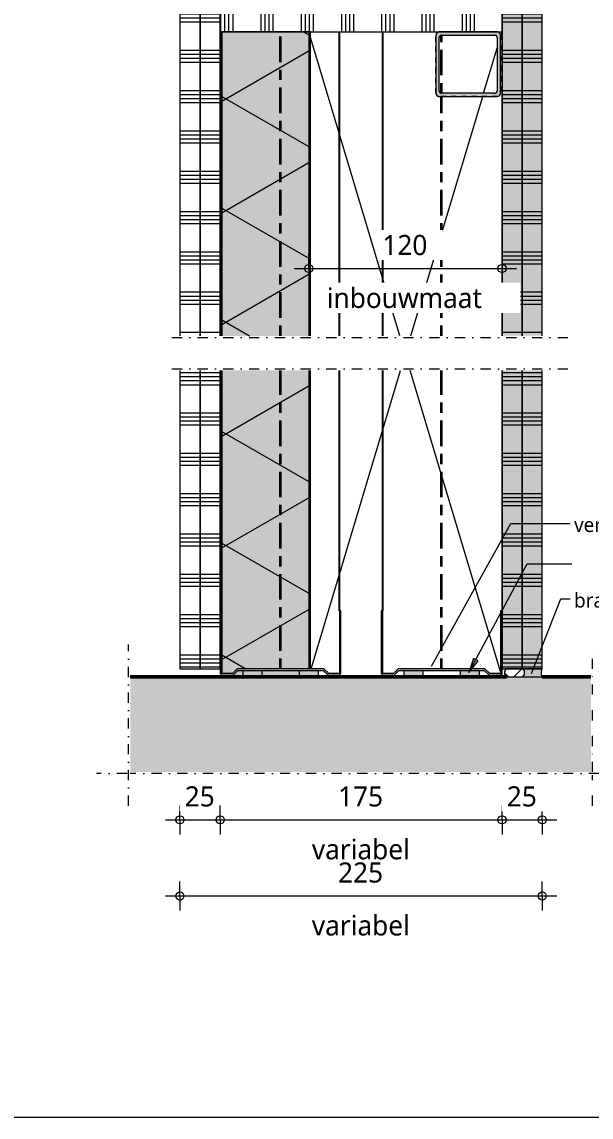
# Model space of a CAD drawing. Header units: millimetres. Extents: x -617 to 12931, y -7813 to -1363.
# Drawn here: x -6 to 348, y -6278 to -5599 of the extents above; entities that cross this region are included whole.
import ezdxf

# ---------------------------------------------------------------- set-up
doc = ezdxf.new("R2010")
doc.units = ezdxf.units.MM
for name, pattern in [('Center', [31.75, 6.35, -4.7625, 15.875, -4.7625]), ('Dash', [6.35, 3.175, -3.175]), ('Dash dot', [15.875, 6.35, -4.7625, 0, -4.7625])]:
    doc.linetypes.add(name, pattern=pattern)
for name, color, linetype, lineweight in [('A-ANNO-DIMS', 211, 'Continuous', 13), ('A-ANNO-DIMS-5', 211, 'Continuous', 13), ('A-ANNO-IDEN', 131, 'Continuous', 18), ('A-DETL', 90, 'Continuous', 13), ('A-DETL-CNTR', 5, 'Center', 35), ('A-DETL-GENF', 92, 'Continuous', 18), ('A-DETL-GENF-HDLN', 1, 'Dash', 18), ('A-DETL-MBND', 5, 'Continuous', 25), ('G-ANNO-TEXT', 231, 'Continuous', 13)]:
    doc.layers.add(name, color=color, linetype=linetype, lineweight=lineweight)
doc.styles.add('Segoe UI_2', font='segoeui.ttf', dxfattribs={"height": 9})
doc.styles.add('Segoe UI_3', font='segoeui.ttf', dxfattribs={"height": 12.5})
doc.dimstyles.new('2_5_mm', dxfattribs={"dimscale": 304.8, "dimtxt": 13.092049, "dimasz": 0.016404, "dimexe": 0.029528, "dimexo": 0.0625, "dimgap": 0.014764, "dimtad": 1, "dimdec": 0, "dimzin": 0, "dimdsep": 46, "dimtxsty": 'Segoe UI_3', "dimblk1": 'DOTBLANK', "dimblk2": 'DOTBLANK', "dimsah": 1, "dimcen": 0.09, "dimdle": 0.029528, "dimazin": 0, "dimtfac": 1, "dimtdec": 4, "dimtix": 1, "dimtmove": 0, "dimatfit": 3, "dimfxl": 0.029528, "dimfxlon": 1, "dimtvp": 1, "dimtfill": 1, "dimtolj": 1, "dimtzin": 0, "dimarcsym": 2})

# ---------------------------------------------------------------- blocks, each defined once
blk = doc.blocks.new('42 isolatie - Type 1-V1-22_1 Principedetails metalstud')
at = {"layer": 'A-DETL-GENF'}
h = blk.add_hatch(color=256, dxfattribs=at)
h.paths.add_polyline_path([(400.28, 48.8), (396.28, 48.8), (396.28, 25.8), (400.28, 25.8), (400.28, 28.84)])
h.paths.add_polyline_path([(400.28, 7.39), (400.28, 13.8), (396.28, 13.8), (396.28, 10.8), (399.28, 7.8), (399.28, 0.8), (400.28, 0.8)])
h.paths.add_polyline_path([(398.28, 0.8), (398.28, 7.39), (395.28, 10.39), (395.28, 55.8), (210.25, 55.8), (210.25, 0.8), (396.28, 0.8)])
h.paths.add_polyline_path([(188.77, 48.8), (188.77, 55.8), (0.28, 55.8), (0.28, 0.8), (188.77, 0.8), (188.77, 28.84)])
at = {"layer": 'A-DETL-GENF', "lineweight": 13}
h = blk.add_hatch(dxfattribs=at)
h.set_pattern_fill('FP_1', color=256, style=0, pattern_type=2)
h.set_pattern_definition([(60, (0, 60.8), (-51.9615, 30), []), (120, (0, 60.8), (-51.9615, -30), [])])
h.paths.add_polyline_path([(400.28, 48.8), (396.28, 48.8), (396.28, 25.8), (400.28, 25.8), (400.28, 28.84)])
h.paths.add_polyline_path([(400.28, 13.8), (396.28, 13.8), (396.28, 10.8), (399.28, 7.8), (399.28, 0.8), (400.28, 0.8), (400.28, 10.8)])
h.paths.add_polyline_path([(398.28, 0.8), (398.28, 7.39), (395.28, 10.39), (395.28, 55.8), (210.25, 55.8), (210.25, 0.8), (396.28, 0.8)])
h.paths.add_polyline_path([(188.77, 48.8), (188.77, 55.8), (0.28, 55.8), (0.28, 0.8), (188.77, 0.8), (188.77, 28.84)])
at = {"layer": 'A-DETL-GENF'}
for p, q in [((188.77, 55.8), (0.28, 55.8)), ((0.28, 55.8), (0.28, 0.8)), ((188.77, 55.8), (0.28, 55.8)), ((395.28, 55.8), (210.25, 55.8)), ((395.28, 55.8), (210.25, 55.8)), ((0.28, 0.8), (188.77, 0.8)), ((0.28, 0.8), (188.77, 0.8)), ((210.25, 0.8), (359.28, 0.8)), ((210.25, 0.8), (359.28, 0.8)), ((359.28, 0.8), (398.28, 0.8)), ((399.28, 0.8), (400.28, 0.8)), ((399.28, 0.8), (400.28, 0.8))]:
    blk.add_line(p, q, dxfattribs=at)
blk = doc.blocks.new('40  gipsplaat - vochtbestendig D12_5-V396-22_1 Principedetails metalstud')
at = {"layer": 'A-DETL-GENF'}
h = blk.add_hatch(color=256, dxfattribs=at)
h.paths.add_polyline_path([(858.86, 12.5), (673.83, 12.5), (673.83, 0), (858.86, 0), (858.86, 2.7)])
h.paths.add_polyline_path([(652.34, 12.5), (194.86, 12.5), (194.86, 0), (652.34, 0)])
h.paths.add_polyline_path([(173.37, 12.5), (0, 12.5), (0, 0), (173.37, 0)])
at = {"layer": 'A-DETL-GENF', "lineweight": 13}
h = blk.add_hatch(dxfattribs=at)
h.set_pattern_fill('FP_494', color=256, style=0, pattern_type=2)
h.set_pattern_definition([(90, (-5151.173, -292.276), (-25, 1e-15), []), (90, (-5153.673, -292.276), (-25, 1e-15), []), (90, (-5156.173, -292.276), (-25, 1e-15), []), (90, (-5158.673, -292.276), (-25, 1e-15), [])])
h.paths.add_polyline_path([(858.86, 2.7), (858.86, 12.5), (673.83, 12.5), (673.83, 0), (858.86, 0), (858.86, 1.79)])
h.paths.add_polyline_path([(652.34, 12.5), (194.86, 12.5), (194.86, 0), (652.34, 0)])
h.paths.add_polyline_path([(173.37, 12.5), (0, 12.5), (0, 0), (173.37, 0)])
at = {"layer": 'A-DETL-GENF'}
for p, q in [((652.34, 12.5), (194.86, 12.5)), ((858.86, 12.5), (673.83, 12.5)), ((858.86, 2.7), (858.86, 12.5)), ((858.86, 2.7), (858.86, 12.5)), ((451.36, 0), (463.86, 0)), ((463.86, 0), (652.34, 0)), ((463.86, 0), (652.34, 0)), ((673.83, 0), (822.86, 0)), ((673.83, 0), (822.86, 0)), ((822.86, 0), (858.86, 0)), ((858.86, 0), (858.86, 2.7)), ((858.86, 0), (858.86, 2.7))]:
    blk.add_line(p, q, dxfattribs=at)
blk = doc.blocks.new('40  gipsplaat - vochtbestendig D12_5-V397-22_1 Principedetails metalstud')
at = {"layer": 'A-DETL-GENF'}
h = blk.add_hatch(color=256, dxfattribs=at)
h.paths.add_polyline_path([(858.86, 0.88), (858.86, 12.5), (673.83, 12.5), (673.83, 0), (858.86, 0), (858.86, 0.35)])
h.paths.add_polyline_path([(652.34, 12.5), (194.86, 12.5), (194.86, 0), (652.34, 0)])
h.paths.add_polyline_path([(173.37, 1.44), (173.37, 12.5), (0, 12.5), (0, 0), (173.37, 0), (173.37, 0.37)])
at = {"layer": 'A-DETL-GENF', "lineweight": 13}
h = blk.add_hatch(dxfattribs=at)
h.set_pattern_fill('FP_495', color=256, style=0, pattern_type=2)
h.set_pattern_definition([(90, (-5151.173, -304.776), (-25, 1e-15), []), (90, (-5153.673, -304.776), (-25, 1e-15), []), (90, (-5156.173, -304.776), (-25, 1e-15), []), (90, (-5158.673, -304.776), (-25, 1e-15), [])])
h.paths.add_polyline_path([(858.86, 0.88), (858.86, 12.5), (673.83, 12.5), (673.83, 0), (858.86, 0), (858.86, 0.35)])
h.paths.add_polyline_path([(652.34, 12.5), (194.86, 12.5), (194.86, 0), (652.34, 0)])
h.paths.add_polyline_path([(173.37, 1.44), (173.37, 12.5), (0, 12.5), (0, 0), (173.37, 0), (173.37, 0.37)])
at = {"layer": 'A-DETL-GENF'}
for p, q in [((652.34, 12.5), (194.86, 12.5)), ((652.34, 12.5), (194.86, 12.5)), ((858.86, 12.5), (673.83, 12.5)), ((858.86, 12.5), (673.83, 12.5)), ((858.86, 0), (858.86, 12.5)), ((194.86, 0), (652.34, 0)), ((194.86, 0), (652.34, 0)), ((673.83, 0), (858.86, 0)), ((673.83, 0), (858.86, 0))]:
    blk.add_line(p, q, dxfattribs=at)
blk = doc.blocks.new('40  gipsplaat - D12_5-V398-22_1 Principedetails metalstud')
at = {"layer": 'A-DETL-GENF', "lineweight": 13}
h = blk.add_hatch(dxfattribs=at)
h.set_pattern_fill('FP_496', color=256, style=0, pattern_type=2)
h.set_pattern_definition([(90, (-5151.173, -92.276), (-25, 1e-15), []), (90, (-5153.673, -92.276), (-25, 1e-15), []), (90, (-5156.173, -92.276), (-25, 1e-15), []), (90, (-5158.673, -92.276), (-25, 1e-15), [])])
h.paths.add_polyline_path([(858.86, 12.5), (673.83, 12.5), (673.83, 0), (858.86, 0)])
h.paths.add_polyline_path([(652.34, 12.5), (194.86, 12.5), (194.86, 0), (652.34, 0)])
h.paths.add_polyline_path([(173.37, 11.08), (173.37, 12.5), (0, 12.5), (0, 0), (173.37, 0), (173.37, 0.89)])
at = {"layer": 'A-DETL-GENF'}
for p, q in [((652.34, 12.5), (194.86, 12.5)), ((858.86, 12.5), (673.83, 12.5)), ((858.86, 0), (858.86, 12.5)), ((858.86, 0), (858.86, 12.5)), ((194.86, 0), (652.34, 0)), ((194.86, 0), (652.34, 0)), ((673.83, 0), (858.86, 0)), ((673.83, 0), (858.86, 0))]:
    blk.add_line(p, q, dxfattribs=at)
blk = doc.blocks.new('40  gipsplaat - D12_5-V399-22_1 Principedetails metalstud')
at = {"layer": 'A-DETL-GENF', "lineweight": 13}
h = blk.add_hatch(dxfattribs=at)
h.set_pattern_fill('FP_497', color=256, style=0, pattern_type=2)
h.set_pattern_definition([(90, (-5151.173, -104.776), (-25, 1e-15), []), (90, (-5153.673, -104.776), (-25, 1e-15), []), (90, (-5156.173, -104.776), (-25, 1e-15), []), (90, (-5158.673, -104.776), (-25, 1e-15), [])])
h.paths.add_polyline_path([(858.86, 12.5), (673.83, 12.5), (673.83, 0), (858.86, 0)])
h.paths.add_polyline_path([(652.34, 12.5), (194.86, 12.5), (194.86, 0), (652.34, 0)])
h.paths.add_polyline_path([(173.37, 12.5), (0, 12.5), (0, 0), (173.37, 0)])
at = {"layer": 'A-DETL-GENF'}
for p, q in [((463.86, 12.5), (451.36, 12.5)), ((652.34, 12.5), (463.86, 12.5)), ((652.34, 12.5), (463.86, 12.5)), ((822.86, 12.5), (673.83, 12.5)), ((822.86, 12.5), (673.83, 12.5)), ((858.86, 12.5), (822.86, 12.5)), ((858.86, 0), (858.86, 12.5)), ((858.86, 0), (858.86, 12.5)), ((194.86, 0), (652.34, 0)), ((194.86, 0), (652.34, 0)), ((673.83, 0), (858.86, 0)), ((673.83, 0), (858.86, 0))]:
    blk.add_line(p, q, dxfattribs=at)
blk = doc.blocks.new('20 klos p - Achterliggend-4383763-22_1 Principedetails metalstud')
at = {"layer": 'A-DETL-GENF'}
for p, q in [((190.03, 120), (5, 120)), ((5, 118.5), (190.03, 62.99)), ((400, 120), (211.51, 120)), ((211.51, 63.45), (400, 120)), ((3.33, 1), (190.03, 57.01)), ((211.51, 56.55), (360, 12)), ((362, 11.4), (390, 3)), ((0, 0), (1.54, 0.46)), ((0, 0), (2, 0)), ((41, 0), (190.03, 0)), ((211.51, 0), (400, 0)), ((396.67, 1), (400, 0))]:
    blk.add_line(p, q, dxfattribs=at)
blk = doc.blocks.new('40  gipsplaat - D12_5-V405-22_1 Principedetails metalstud')
at = {"layer": 'A-DETL-GENF', "lineweight": 13}
h = blk.add_hatch(dxfattribs=at)
h.set_pattern_fill('FP_503', color=256, style=0, pattern_type=2)
h.set_pattern_definition([(270, (282.276, -5592.53), (25, 1e-15), []), (270, (279.776, -5592.53), (25, 1e-15), []), (270, (277.276, -5592.53), (25, 1e-15), []), (270, (274.776, -5592.53), (25, 1e-15), [])])
h.paths.add_polyline_path([(39.52, 12.5), (0, 12.5), (0, 0), (175, 0), (175, 12.5), (77.65, 12.5)])
at = {"layer": 'A-DETL-GENF'}
for p, q in [((3, 12.5), (0, 12.5)), ((0, 12.5), (0, 0)), ((3, 12.5), (0, 12.5)), ((0, 12.5), (0, 0)), ((39, 12.5), (3, 12.5)), ((175, 12.5), (39, 12.5)), ((175, 12.5), (39, 12.5)), ((175, 0), (175, 12.5)), ((175, 0), (175, 12.5)), ((0, 0), (175, 0)), ((0, 0), (175, 0))]:
    blk.add_line(p, q, dxfattribs=at)
blk = doc.blocks.new('22 metalstud profiel - 75 mm hor-2069737-22_1 Principedetails metalstud')
at = {"layer": 'A-DETL-GENF'}
for points in [[(-29.5, 0), (-36.5, 0), (-37.5, -1), (-37.5, -40), (-36.5, -40), (-36.5, -1), (-29.91, -1), (-26.91, -4), (26.91, -4), (29.91, -1), (36.5, -1), (36.5, -40), (37.5, -40), (37.5, -1), (36.5, 0), (29.5, 0), (26.5, -3), (-26.5, -3)], [(-23.5, 1), (-23.5, -3), (-11.5, -3), (-11.5, 1)], [(11.5, 1), (11.5, -3), (23.5, -3), (23.5, 1)]]:
    blk.add_hatch(color=256, dxfattribs=at).paths.add_polyline_path(points)
for p, q in [((-36.5, 0), (-37.5, -1)), ((-29.5, 0), (-36.5, 0)), ((-26.5, -3), (-29.5, 0)), ((-23.5, 1), (-23.5, -3)), ((-11.5, -3), (-11.5, 1)), ((11.5, 1), (11.5, -3)), ((23.5, -3), (23.5, 1)), ((29.5, 0), (26.5, -3)), ((36.5, 0), (29.5, 0)), ((37.5, -1), (36.5, 0)), ((-37.5, -1), (-37.5, -40)), ((-36.5, -40), (-36.5, -1)), ((-36.5, -1), (-29.91, -1)), ((-29.91, -1), (-26.91, -4)), ((-26.91, -4), (26.91, -4)), ((26.5, -3), (-26.5, -3)), ((26.91, -4), (29.91, -1)), ((29.91, -1), (36.5, -1)), ((36.5, -1), (36.5, -40)), ((37.5, -40), (37.5, -1)), ((-37.5, -40), (-36.5, -40)), ((36.5, -40), (37.5, -40)), ((37.5, -40), (36.5, -40))]:
    blk.add_line(p, q, dxfattribs=at)
blk = doc.blocks.new('00 afbreeklijn 1 s l - Type 1-2338424-22_1 Principedetails metalstud')
at = {"layer": 'A-DETL-GENF', "linetype": 'Dash dot'}
for p, q in [((230, 0), (-20, 0)), ((230, -19.49), (-20, -19.49))]:
    blk.add_line(p, q, dxfattribs=at)
blk = doc.blocks.new('23 vloerweergave - 23 DI vloerweergave s e-V413-22_1 Principedetails metalstud')
at = {"layer": 'A-DETL-GENF', "linetype": 'Dash dot'}
blk.add_hatch(color=256, dxfattribs=at).paths.add_polyline_path([(89.59, -59), (143.04, -59), (143.04, 0), (-143.04, 0), (-143.04, -59), (10.15, -59)])
for p, q in [((-144.04, -80), (-144.04, 20)), ((144.04, -59), (144.04, 20)), ((-145.04, -60), (-164.04, -60)), ((164.04, -60), (-143.04, -60)), ((144.04, -80), (144.04, -61))]:
    blk.add_line(p, q, dxfattribs=at)
at = {"layer": 'A-DETL-GENF', "lineweight": 50}
for p, q in [((90.5, 0), (-143.04, 0)), ((143.04, 0), (112.81, 0))]:
    blk.add_line(p, q, dxfattribs=at)
blk = doc.blocks.new('28 kokerprofiel - 40x40x2-4433244-22_1 Principedetails metalstud')
at = {"layer": 'A-DETL-GENF', "linetype": 'Dash'}
h = blk.add_hatch(color=256, dxfattribs=at)
h.paths.add_polyline_path([(18, -20), (18.52, -19.93), (19, -19.73), (19.41, -19.41), (19.73, -19), (19.93, -18.52), (20, -17.96), (20, 18), (19.93, 18.52), (19.73, 19), (19.41, 19.41), (19, 19.73), (18.52, 19.93), (18, 20), (-18, 20), (-18.52, 19.93), (-19, 19.73), (-19.41, 19.41), (-19.73, 19), (-19.93, 18.52), (-20, 18), (-20, -18), (-19.93, -18.52), (-19.73, -19), (-19.41, -19.41), (-19, -19.73), (-18.52, -19.93), (-18, -20)])
h.paths.add_polyline_path([(16.5, -18), (-16.89, -17.95), (-17.25, -17.8), (-17.56, -17.56), (-17.8, -17.25), (-17.95, -16.89), (-18, -16.5), (-17.95, 16.89), (-17.8, 17.25), (-17.56, 17.56), (-17.25, 17.8), (-16.89, 17.95), (-16.5, 18), (16.89, 17.95), (17.25, 17.8), (17.56, 17.56), (17.8, 17.25), (17.95, 16.89), (18, 16.5), (17.95, -16.89), (17.8, -17.25), (17.56, -17.56), (17.25, -17.8), (16.82, -17.96)])
at = {"layer": 'A-DETL-GENF'}
for p, q in [((-20, 18), (-20, -18)), ((18, 20), (-18, 20)), ((-18, -16.5), (-18, 16.5)), ((-16.5, 18), (16.5, 18)), ((18, 16.5), (18, -16.5)), ((20, -18), (20, 18)), ((-18, -20), (18, -20)), ((16.5, -18), (-16.5, -18))]:
    blk.add_line(p, q, dxfattribs=at)
for centre, radius, start, end in [((-18, 18), 2, 90, 180), ((-16.5, 16.5), 1.5, 90, 180), ((16.5, 16.5), 1.5, 360, 90), ((18, 18), 2, 360, 90), ((-18, -18), 2, 180, 270), ((-16.5, -16.5), 1.5, 180, 270), ((16.5, -16.5), 1.5, 270, 0), ((18, -18), 2, 270, 360)]:
    blk.add_arc(centre, radius, start, end, dxfattribs=at)
at = {"layer": 'A-DETL-GENF-HDLN'}
for p, q in [((-20, -18), (-20, 18)), ((-18, 20), (18, 20)), ((-18, -16.5), (-18, 16.5)), ((-16.5, 18), (16.5, 18)), ((18, 16.5), (18, -16.5)), ((20, 18), (20, -18)), ((18, -20), (-18, -20)), ((16.5, -18), (-16.5, -18))]:
    blk.add_line(p, q, dxfattribs=at)
for centre, radius, start, end in [((-18, 18), 2, 90, 180), ((-16.5, 16.5), 1.5, 90, 180), ((16.5, 16.5), 1.5, 360, 90), ((18, 18), 2, 360, 90), ((-18, -18), 2, 180, 270), ((-16.5, -16.5), 1.5, 180, 270), ((16.5, -16.5), 1.5, 270, 0), ((18, -18), 2, 270, 0)]:
    blk.add_arc(centre, radius, start, end, dxfattribs=at)
blk = doc.blocks.new('30 kitvoeg op rugvulling - holle kitvoeg 5mm br_w_-V417-22_1 Principedetails metalstud')
at = {"layer": 'A-DETL-GENF', "lineweight": 13}
blk.add_hatch(color=256, dxfattribs=at).paths.add_polyline_path([(5, -11.62), (5, 0), (3.33, -0.44), (1.67, -0.44), (0, 0), (0, -12.15), (0.6, -11.62), (1.31, -11.24), (2.1, -11.05), (2.9, -11.05), (3.69, -11.24), (4.4, -11.62), (5, -12.15)])
h = blk.add_hatch(dxfattribs=at)
h.set_pattern_fill('FP_512', color=256, style=0, pattern_type=2)
h.set_pattern_definition([(135, (-6000.03, -317.276), (-10.6066, -10.6066), []), (225, (-6000.03, -317.276), (10.6066, -10.6066), [])])
h.paths.add_polyline_path([(5, -12.15), (4.4, -11.62), (3.69, -11.24), (2.9, -11.05), (2.1, -11.05), (1.31, -11.24), (0.6, -11.62), (0, -12.15), (0, -22.3), (0.6, -22.84), (1.31, -23.21), (2.1, -23.41), (2.9, -23.41), (3.69, -23.21), (4.4, -22.84), (5, -22.3)])
at = {"layer": 'A-DETL-GENF'}
for p, q in [((0, 0), (0, -12.15)), ((5, -12.15), (5, 0))]:
    blk.add_line(p, q, dxfattribs=at)
at = {"layer": 'A-DETL-GENF', "lineweight": 13}
for p, q in [((0, -12.15), (0, -22.3)), ((5, -22.3), (5, -12.15))]:
    blk.add_line(p, q, dxfattribs=at)
for centre, start, end in [((2.5, -14.36), 41.40962, 138.59038), ((2.5, -20.1), 221.40962, 318.59038)]:
    blk.add_arc(centre, 3.33, start, end, dxfattribs=at)
at = {"layer": 'A-DETL-GENF'}
blk.add_open_spline([(5, 0), (4.44, -0.22), (3.33, -0.52), (1.67, -0.52), (0.56, -0.22), (0, 0)], degree=3, dxfattribs=at)
blk = doc.blocks.new('DIMBLOCK243-22_1 Principedetails metalstud')
at = {"layer": 'A-ANNO-DIMS-5'}
for p, q in [((172.28, -5751.74), (172.28, -5742.74)), ((292.28, -5751.74), (292.28, -5742.74)), ((163.28, -5751.74), (301.28, -5751.74)), ((172.28, -5751.74), (172.28, -5760.74)), ((292.28, -5751.74), (292.28, -5760.74))]:
    blk.add_line(p, q, dxfattribs=at)
for centre in [(172.28, -5751.74), (292.28, -5751.74)]:
    blk.add_circle(centre, 2.5, dxfattribs=at)
at = {"layer": 'A-ANNO-DIMS-5', "color": 0, "insert": (217.99, -5730.93), "char_height": 12.5, "width": 34.2774, "attachment_point": 1, "line_spacing_factor": 1.142579, "style": 'Segoe UI_3', "bg_fill": 3, "box_fill_scale": 1.25, "bg_fill_color": 9, "bg_fill_true_color": 13158600, "bg_fill_transparency": 0}
blk.add_mtext('120', dxfattribs=at)
at = {"layer": 'A-ANNO-DIMS-5', "color": 0, "insert": (183.48, -5763.74), "char_height": 12.5, "width": 117.1143, "attachment_point": 1, "line_spacing_factor": 1.142579, "style": 'Segoe UI_3', "bg_fill": 3, "box_fill_scale": 1.25, "bg_fill_color": 9, "bg_fill_true_color": 13158600, "bg_fill_transparency": 0}
blk.add_mtext('inbouwmaat', dxfattribs=at)
blk = doc.blocks.new('_DotBlank')
at = {"color": 0, "linetype": 'ByBlock', "lineweight": -2}
blk.add_line((-0.5, 0), (-1, 0), dxfattribs=at)
blk.add_circle((0, 0), 0.5, dxfattribs=at)
blk = doc.blocks.new('DIMBLOCK244-22_1 Principedetails metalstud')
at = {"layer": 'A-ANNO-DIMS-5'}
for p, q in [((92.28, -6093.76), (92.28, -6084.76)), ((117.28, -6093.76), (117.28, -6084.76)), ((83.28, -6093.76), (117.28, -6093.76)), ((92.28, -6093.76), (92.28, -6102.76)), ((117.28, -6093.76), (117.28, -6102.76))]:
    blk.add_line(p, q, dxfattribs=at)
for centre in [(92.28, -6093.76), (117.28, -6093.76)]:
    blk.add_circle(centre, 2.5, dxfattribs=at)
at = {"layer": 'A-ANNO-DIMS-5', "color": 0, "insert": (95.25, -6072.95), "char_height": 12.5, "width": 22.8516, "attachment_point": 1, "line_spacing_factor": 1.142579, "style": 'Segoe UI_3', "bg_fill": 3, "box_fill_scale": 1.25, "bg_fill_color": 9, "bg_fill_true_color": 13158600, "bg_fill_transparency": 0}
blk.add_mtext('25', dxfattribs=at)
blk = doc.blocks.new('DIMBLOCK245-22_1 Principedetails metalstud')
at = {"layer": 'A-ANNO-DIMS-5'}
for p, q in [((117.28, -6093.76), (117.28, -6084.76)), ((292.28, -6093.76), (292.28, -6084.76)), ((117.28, -6093.76), (292.28, -6093.76)), ((117.28, -6093.76), (117.28, -6102.76)), ((292.28, -6093.76), (292.28, -6102.76))]:
    blk.add_line(p, q, dxfattribs=at)
for centre in [(117.28, -6093.76), (292.28, -6093.76)]:
    blk.add_circle(centre, 2.5, dxfattribs=at)
at = {"layer": 'A-ANNO-DIMS-5', "color": 0, "char_height": 12.5, "attachment_point": 1, "line_spacing_factor": 1.142579, "style": 'Segoe UI_3', "bg_fill": 3, "box_fill_scale": 1.25, "bg_fill_color": 9, "bg_fill_true_color": 13158600, "bg_fill_transparency": 0}
for s, insert, width in [('175', (190.49, -6072.95), 34.2774), ('variabel', (174.19, -6105.75), 73.4107)]:
    blk.add_mtext(s, dxfattribs=dict(at, insert=insert, width=width))
blk = doc.blocks.new('DIMBLOCK246-22_1 Principedetails metalstud')
at = {"layer": 'A-ANNO-DIMS-5'}
for p, q in [((292.28, -6093.76), (292.28, -6084.76)), ((317.28, -6093.76), (317.28, -6084.76)), ((292.28, -6093.76), (326.28, -6093.76)), ((292.28, -6093.76), (292.28, -6102.76)), ((317.28, -6093.76), (317.28, -6102.76))]:
    blk.add_line(p, q, dxfattribs=at)
for centre in [(292.28, -6093.76), (317.28, -6093.76)]:
    blk.add_circle(centre, 2.5, dxfattribs=at)
at = {"layer": 'A-ANNO-DIMS-5', "color": 0, "insert": (295.25, -6072.95), "char_height": 12.5, "width": 22.8516, "attachment_point": 1, "line_spacing_factor": 1.142579, "style": 'Segoe UI_3', "bg_fill": 3, "box_fill_scale": 1.25, "bg_fill_color": 9, "bg_fill_true_color": 13158600, "bg_fill_transparency": 0}
blk.add_mtext('25', dxfattribs=at)
blk = doc.blocks.new('DIMBLOCK247-22_1 Principedetails metalstud')
at = {"layer": 'A-ANNO-DIMS-5'}
for p, q in [((92.28, -6140.99), (92.28, -6131.99)), ((317.28, -6140.99), (317.28, -6131.99)), ((83.28, -6140.99), (326.28, -6140.99)), ((92.28, -6140.99), (92.28, -6149.99)), ((317.28, -6140.99), (317.28, -6149.99))]:
    blk.add_line(p, q, dxfattribs=at)
for centre in [(92.28, -6140.99), (317.28, -6140.99)]:
    blk.add_circle(centre, 2.5, dxfattribs=at)
at = {"layer": 'A-ANNO-DIMS-5', "color": 0, "char_height": 12.5, "attachment_point": 1, "line_spacing_factor": 1.142579, "style": 'Segoe UI_3', "bg_fill": 3, "box_fill_scale": 1.25, "bg_fill_color": 9, "bg_fill_true_color": 13158600, "bg_fill_transparency": 0}
for s, insert, width in [('225', (190.49, -6120.18), 34.2774), ('variabel', (174.19, -6152.99), 73.4107)]:
    blk.add_mtext(s, dxfattribs=dict(at, insert=insert, width=width))

msp = doc.modelspace()

# ---------------------------------------------------------------- hatches: boundary and pattern name
at = {"layer": 'G-ANNO-TEXT'}
msp.add_hatch(color=7, dxfattribs=at).paths.add_polyline_path([(271.78, -6002.33), (277.43, -5995.15), (274.64, -5993.65)])

# ---------------------------------------------------------------- linework, layer by layer
at = {"layer": 'A-ANNO-IDEN'}
for p, q in [((248.53, -5998.45), (297.7, -5909.92)), ((297.7, -5909.92), (337.02, -5909.92)), ((310.49, -6003.08), (328.79, -5956.75)), ((328.79, -5956.75), (337.02, -5956.75))]:
    msp.add_line(p, q, dxfattribs=at)
at = {"layer": 'A-DETL', "lineweight": 18}
msp.add_line((-539.29, -6278.15), (1460.71, -6278.15), dxfattribs=at)
at = {"layer": 'A-DETL-CNTR'}
for p, q in [((154.78, -5793.52), (154.78, -5605.03)), ((254.78, -5643.03), (254.78, -5607.03)), ((254.78, -5793.52), (254.78, -5645.03)), ((154.78, -6000.03), (154.78, -5815)), ((254.78, -6000.03), (254.78, -5815))]:
    msp.add_line(p, q, dxfattribs=at)
at = {"layer": 'A-DETL-MBND'}
for p, q in [((118.28, -5793.52), (118.28, -5605.03)), ((191.28, -5793.52), (191.28, -5605.03)), ((218.28, -5793.52), (218.28, -5605.03)), ((118.28, -5964.03), (118.28, -5815)), ((191.28, -5964.03), (191.28, -5815)), ((218.28, -5964.03), (218.28, -5815))]:
    msp.add_line(p, q, dxfattribs=at)
at = {"layer": 'G-ANNO-TEXT', "color": 250}
for p, q in [((271.78, -6002.33), (307.89, -5934.98)), ((307.89, -5934.98), (335.71, -5934.98)), ((274.64, -5993.65), (271.78, -6002.33)), ((271.78, -6002.33), (277.43, -5995.15)), ((277.43, -5995.15), (274.64, -5993.65))]:
    msp.add_line(p, q, dxfattribs=at)

# ---------------------------------------------------------------- block references
at = {"layer": 'A-DETL-GENF'}
for name, p, rotation in [('40  gipsplaat - D12_5-V398-22_1 Principedetails metalstud', (92.28, -5141.17), 269.9999999999999), ('40  gipsplaat - D12_5-V399-22_1 Principedetails metalstud', (104.78, -5141.17), 269.9999999999999), ('40  gipsplaat - vochtbestendig D12_5-V396-22_1 Principedetails metalstud', (292.28, -5141.17), 269.9999999999999), ('40  gipsplaat - vochtbestendig D12_5-V397-22_1 Principedetails metalstud', (304.78, -5141.17), 269.9999999999999), ('40  gipsplaat - D12_5-V405-22_1 Principedetails metalstud', (292.28, -5592.53), 180), ('42 isolatie - Type 1-V1-22_1 Principedetails metalstud', (117.48, -5604.75), 269.9999999999999), ('20 klos p - Achterliggend-4383763-22_1 Principedetails metalstud', (292.28, -6005.03), 89.99999999999991), ('22 metalstud profiel - 75 mm hor-2069737-22_1 Principedetails metalstud', (154.78, -6004.03), 180), ('22 metalstud profiel - 75 mm hor-2069737-22_1 Principedetails metalstud', (254.78, -6004.03), 180)]:
    msp.add_blockref(name, p, dxfattribs=dict(at, rotation=rotation))
at = {"layer": 'A-DETL-GENF', "linetype": 'Dash dot', "rotation": 180}
msp.add_blockref('00 afbreeklijn 1 s l - Type 1-2338424-22_1 Principedetails metalstud', (317.28, -5814), dxfattribs=at)
at = {"layer": 'A-DETL-GENF', "linetype": 'Dash dot'}
msp.add_blockref('23 vloerweergave - 23 DI vloerweergave s e-V413-22_1 Principedetails metalstud', (204.47, -6005.03), dxfattribs=at)
at = {"layer": 'A-DETL-GENF', "lineweight": 13, "rotation": 269.9999999999998}
msp.add_blockref('30 kitvoeg op rugvulling - holle kitvoeg 5mm br_w_-V417-22_1 Principedetails metalstud', (317.28, -6000.03), dxfattribs=at)
at = {"layer": 'A-DETL-GENF-HDLN'}
msp.add_blockref('28 kokerprofiel - 40x40x2-4433244-22_1 Principedetails metalstud', (271.28, -5625.03), dxfattribs=at)

# ---------------------------------------------------------------- next in the draw order: texts
at = {"layer": 'A-ANNO-IDEN', "lineweight": 13, "char_height": 9, "attachment_point": 1, "style": 'Segoe UI_2', "bg_fill": 3, "box_fill_scale": 1.25, "bg_fill_color": 9, "bg_fill_true_color": 13158600, "bg_fill_transparency": 0}
for s, insert, width in [('verzinkt stalen U-profiel', (337.02, -5906.21), 169.9577), ('brandwerende kitvoeg op rugvulling', (337.02, -5953.05), 260.1476)]:
    msp.add_mtext(s, dxfattribs=dict(at, insert=insert, width=width))

# ---------------------------------------------------------------- next in the draw order: dimensions: what is measured, and where the dimension line sits
at = {"layer": 'A-ANNO-DIMS'}
dim = msp.add_linear_dim(base=(292.28, -5751.74), p1=(172.28, -5742.74), p2=(292.28, -5742.74), text='<>\\Xinbouwmaat', dimstyle='2_5_mm', override={"dimpost": '<>', "dimfxl": 120}, dxfattribs=at)
dim.commit()
dim.dimension.update_dxf_attribs({"geometry": 'DIMBLOCK243-22_1 Principedetails metalstud', "text_midpoint": (232.28, -5751.74)})
dim = msp.add_linear_dim(base=(117.28, -6093.76), p1=(92.28, -6084.76), p2=(117.28, -6084.76), dimstyle='2_5_mm', override={"dimpost": '<>', "dimfxl": 25}, dxfattribs=at)
dim.commit()
dim.dimension.update_dxf_attribs({"geometry": 'DIMBLOCK244-22_1 Principedetails metalstud', "text_midpoint": (104.78, -6082.79)})

# ---------------------------------------------------------------- next in the draw order: dimensions: what is measured, and where the dimension line sits
dim = msp.add_linear_dim(base=(292.28, -6093.76), p1=(117.28, -6084.76), p2=(292.28, -6084.76), text='<>\\Xvariabel', dimstyle='2_5_mm', override={"dimpost": '<>', "dimfxl": 175}, dxfattribs=at)
dim.commit()
dim.dimension.update_dxf_attribs({"geometry": 'DIMBLOCK245-22_1 Principedetails metalstud', "text_midpoint": (204.78, -6093.76)})

# ---------------------------------------------------------------- next in the draw order: dimensions: what is measured, and where the dimension line sits
dim = msp.add_linear_dim(base=(317.28, -6093.76), p1=(292.28, -6084.76), p2=(317.28, -6084.76), dimstyle='2_5_mm', override={"dimpost": '<>', "dimfxl": 25}, dxfattribs=at)
dim.commit()
dim.dimension.update_dxf_attribs({"geometry": 'DIMBLOCK246-22_1 Principedetails metalstud', "text_midpoint": (304.78, -6082.79)})
dim = msp.add_linear_dim(base=(317.28, -6140.99), p1=(92.28, -6131.99), p2=(317.28, -6131.99), text='<>\\Xvariabel', dimstyle='2_5_mm', override={"dimpost": '<>', "dimfxl": 225}, dxfattribs=at)
dim.commit()
dim.dimension.update_dxf_attribs({"geometry": 'DIMBLOCK247-22_1 Principedetails metalstud', "text_midpoint": (204.78, -6140.99)})

doc.saveas('drawing.dxf')
